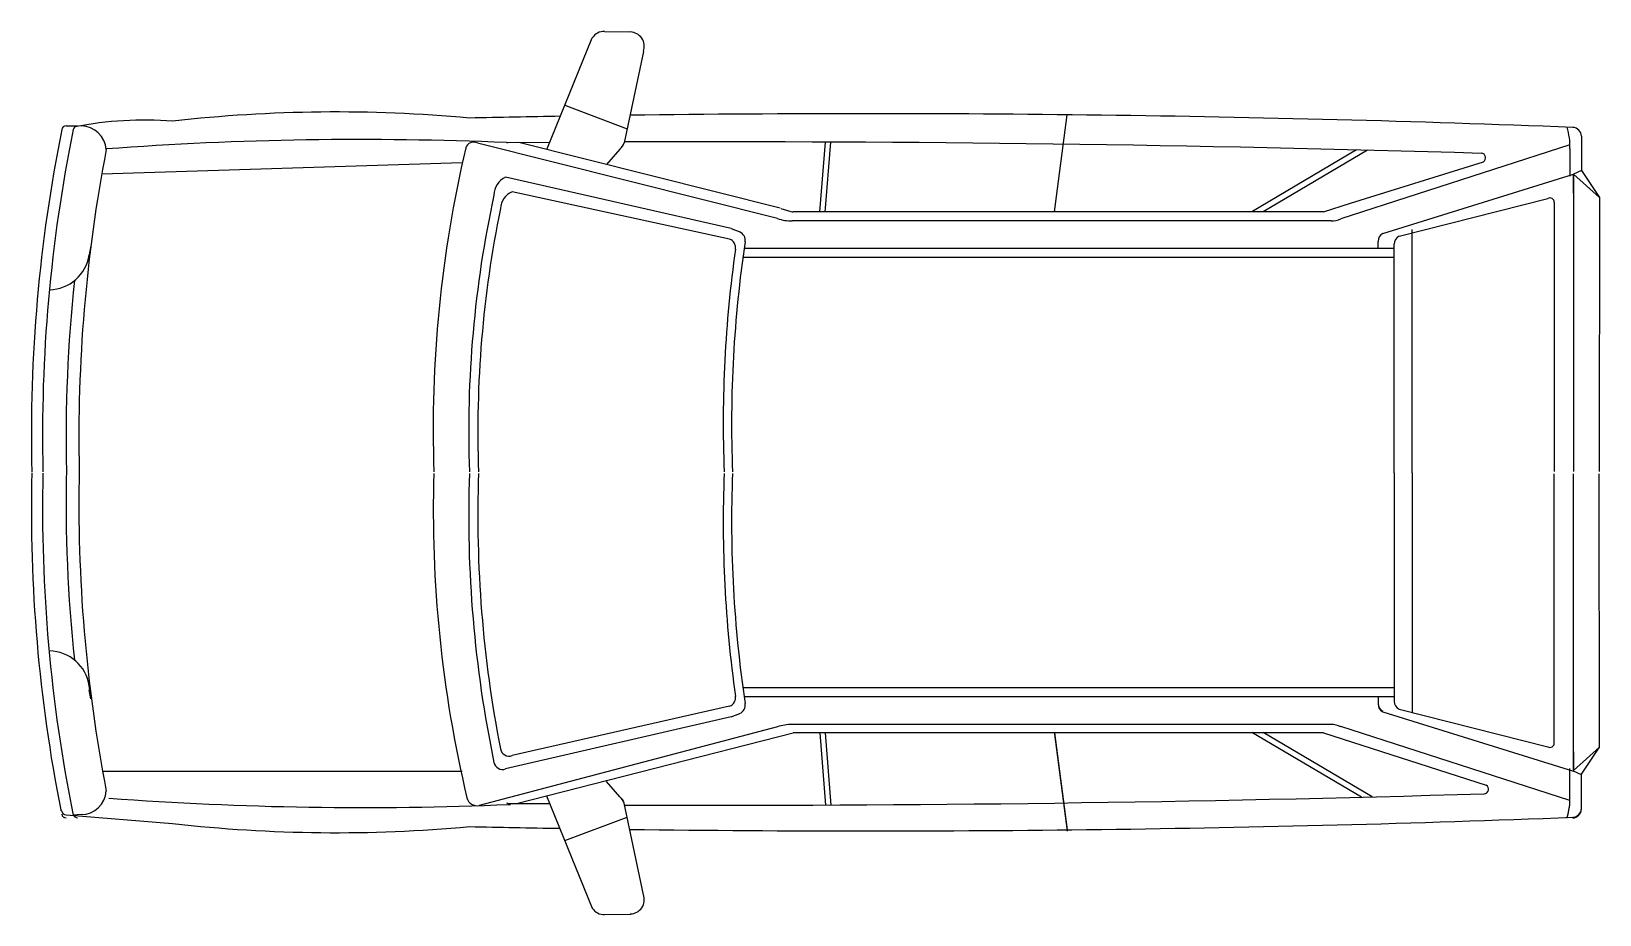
# Model space of a CAD drawing. Extents: x 0 to 351, y -99 to 99.
import ezdxf

# ---------------------------------------------------------------- set-up
doc = ezdxf.new("R2010")
doc.units = 0
doc.header["$LTSCALE"] = 50
doc.header["$MEASUREMENT"] = 0
doc.layers.get('0').update_dxf_attribs({"linetype": 'CONTINUOUS'})

msp = doc.modelspace()

# ---------------------------------------------------------------- linework, layer by layer
at = {"color": 0, "linetype": 'ByBlock'}
for p, q in [((128.49, 98.64), (134.24, 98.5)), ((115.55, 72.16), (125.72, 97.17)), ((137.15, 94.16), (132.89, 73.66)), ((119.58, 82.08), (133.54, 76.79)), ((7.91, 77.46), (10.46, 77.46)), ((229.23, 58.23), (232.02, 79.93)), ((106.84, 73.73), (116.22, 73.79)), ((167.77, 59.02), (109.26, 73.74)), ((176.69, 58.23), (177.92, 73.85)), ((177.87, 58.14), (179.11, 73.84)), ((347.18, 75.13), (347.18, 67.47)), ((167.19, 56.72), (99.98, 73.63)), ((131.88, 72.28), (128.93, 68.8)), ((296.85, 72.09), (273.43, 58.23)), ((299.28, 72.03), (275.97, 58.23)), ((344.62, 73.22), (293.32, 56.68)), ((344.62, 72.37), (344.62, 66.21)), ((15.9, 66.76), (96.61, 69.3)), ((295.47, 60.12), (325.24, 69.44)), ((347.2, 67.46), (345.44, 66.63)), ((347.19, 67.47), (351.27, 61.42)), ((156.78, 54.47), (106.3, 65.97)), ((302.74, 53.38), (345.44, 66.63)), ((345.44, 62.43), (345.44, 66.63)), ((351.27, 61.42), (345.44, 66.63)), ((345.44, 66.34), (345.44, 0.07)), ((156.45, 52.11), (107.77, 62.7)), ((289.44, 58.23), (295.47, 60.12)), ((306.39, 52.76), (339.66, 61.22)), ((341.11, 60.33), (341.11, 0.07)), ((351.27, 61.42), (351.2, 0.07)), ((167.96, 58.95), (170.18, 58.31)), ((289.44, 58.23), (170.73, 58.23)), ((156.78, 54.47), (158.72, 53.7)), ((291.13, 56.17), (170.45, 56.17)), ((309.3, -0.21), (309.3, 54.24)), ((13.44, 50.6), (13.07, 48.57)), ((305.3, 50.01), (159.68, 50.01)), ((301.65, 50.14), (301.65, 51.59)), ((305.3, 50.01), (305.3, 50.98)), ((305.3, -0.21), (305.3, 50.01)), ((305.3, 47.96), (159.34, 47.96)), ((305.3, -0.21), (305.3, -51.41)), ((305.3, -0.21), (305.3, -50.44)), ((309.3, -0.21), (309.3, -53.93)), ((341.11, -60.75), (341.11, -0.5)), ((345.44, -66.77), (345.44, -0.5)), ((351.27, -61.85), (351.2, -0.5)), ((13.44, -49.95), (13.07, -47.93)), ((13.44, -49.95), (13.07, -47.93)), ((13.44, -50.86), (13.07, -48.84)), ((305.3, -48.38), (159.44, -48.38)), ((156.45, -52.53), (107.77, -63.59)), ((305.3, -50.44), (159.68, -50.44)), ((301.65, -50.41), (301.65, -51.86)), ((301.65, -50.57), (301.65, -52.02)), ((305.3, -50.28), (305.3, -51.25)), ((305.3, -50.44), (305.3, -51.41)), ((156.78, -54.9), (106.3, -66.58)), ((156.78, -54.9), (158.72, -54.12)), ((302.74, -53.8), (345.44, -67.05)), ((306.39, -53.19), (339.66, -61.65)), ((167.19, -57.15), (100.37, -74.77)), ((108.73, -74.29), (170.73, -58.5)), ((291.13, -56.6), (170.45, -56.6)), ((289.44, -58.5), (170.73, -58.5)), ((176.66, -58.5), (177.94, -74.66)), ((177.85, -58.5), (179.13, -74.65)), ((229.23, -58.5), (232.02, -80.19)), ((229.23, -58.78), (232.02, -80.48)), ((297.92, -72.88), (273.43, -58.39)), ((300.35, -72.82), (275.97, -58.39)), ((289.44, -58.5), (325.87, -70.23)), ((344.62, -73.64), (293.32, -57.1)), ((351.27, -61.69), (345.44, -66.89)), ((345.44, -62.7), (345.44, -66.89)), ((345.44, -62.86), (345.44, -67.05)), ((347.19, -67.74), (351.27, -61.69)), ((344.62, -72.64), (344.62, -66.48)), ((344.62, -72.79), (344.62, -66.63)), ((16.06, -67.03), (96.61, -67.03)), ((131.88, -72.83), (128.93, -69.35)), ((131.88, -72.85), (128.93, -69.36)), ((347.2, -67.88), (345.44, -67.05)), ((347.18, -75.4), (347.18, -67.73)), ((347.18, -75.56), (347.18, -67.89)), ((115.49, -72.57), (125.72, -97.74)), ((6.93, -76.01), (6.69, -75.73)), ((7.91, -76.82), (31.75, -78.79)), ((11.29, -76.81), (9.49, -76.95)), ((106.84, -74.28), (116.21, -74.34)), ((107.14, -74.53), (107.44, -74.53)), ((137.15, -94.73), (132.89, -74.23)), ((119.58, -82.63), (133.53, -77.34)), ((128.49, -99.2), (134.24, -99.06))]:
    msp.add_line(p, q, dxfattribs=at)
for centre, radius, start, end in [((128.41, 95.44), 3.2, 88.604, 147.1896), ((134.16, 95.3), 3.2, 339.2621, 88.604), ((7.91, 76.46), 1, 89.9967, 168.6533), ((7.91, 76.46), 1, 89.9967, 168.6533), ((10.46, 76.46), 1, 89.9948, 168.5701), ((10.46, 76.46), 1, 89.9948, 168.5701), ((25.58, -5.23), 83.98, 85.7895, 100.7822), ((11.21, 71.76), 5.69, 4.0119, 89.2738), ((68.32, -245.31), 325.89, 84.7379, 96.4427), ((187.41, -3994.8), 4074.99, 90.96777, 91.25428), ((187.41, -3994.8), 4074.99, 87.78004, 90.74852), ((348.51, 8.11), 348.39, 168.6533, 181.341), ((348.51, 8.11), 345.89, 168.5701, 181.341), ((73.91, -699.78), 774.19, 87.58474, 94.22485), ((99.13, 72.01), 1.83, 62.4495, 162.3376), ((152.16, -5685.14), 5759.04, 88.282348, 90.190989), ((330.16, 72.92), 14.47, 357.8372, 17.1306), ((345.18, 75.13), 2, 0, 87.8087), ((348.51, 8.11), 337.74, 169.0697, 181.341), ((367.32, 9.37), 277.23, 166.8236, 181.9449), ((106.69, 74.19), 0.484, 252.3478, 288.557), ((129.89, 74.79), 3.2, 308.3512, 339.2621), ((324.76, 70.32), 1, 298.7867, 88.3002), ((108.28, 61.83), 4.59, 115.5588, 178.3876), ((348.51, 9.04), 250.47, 167.8033, 182.0772), ((109.33, 58.83), 4.17, 111.9587, 178.317), ((340.11, 60.33), 1, 360, 116.9513), ((348.51, 9.04), 248.42, 168.4098, 182.0944), ((170.45, 66.17), 10, 250.9729, 270), ((170.73, 60.23), 2, 253.8813, 270), ((289.44, 59.23), 1, 270, 295.9752), ((291.13, 61.17), 5, 270, 295.9752), ((157.97, 51.84), 2, 349.7822, 68.1881), ((303.65, 51.59), 2, 116.9513, 180), ((307.3, 50.98), 2, 116.9513, 180), ((434.93, 10.89), 279.89, 171.991, 182.2373), ((155.8, 50.22), 2, 350.3639, 70.9729), ((430.55, 10.82), 273.64, 171.453, 182.2739), ((4.02, 49.92), 9.15, 270.9212, 351.5049), ((335.79, 7.96), 327.89, 173.9005, 181.3663), ((335.79, -7.32), 327.89, 178.6337, 186.0995), ((348.51, -7.47), 337.74, 178.659, 190.9303), ((348.51, -8.4), 348.39, 178.659, 191.1435), ((348.51, -8.4), 345.88, 178.659, 191.4313), ((367.7, -8.79), 277.58, 178.2639, 193.3758), ((370.79, -9.86), 272.75, 178.0085, 191.6863), ((371.79, -9.88), 271.7, 177.9965, 191.0811), ((434.93, -11.31), 279.89, 177.7627, 188.009), ((430.55, -11.24), 273.64, 177.7261, 188.547), ((4.02, -49.28), 9.15, 8.4951, 89.0788), ((4.02, -49.28), 9.15, 8.4951, 89.0788), ((155.8, -50.64), 2, 289.0271, 9.6361), ((157.97, -52.27), 2, 291.8119, 10.2178), ((303.65, -51.86), 2, 180, 243.0487), ((303.65, -52.02), 2, 180, 243.0487), ((307.3, -51.41), 2, 180, 243.0487), ((170.45, -66.6), 10, 90, 109.0271), ((291.13, -61.6), 5, 64.0248, 90), ((291.13, -61.6), 5, 64.0248, 90), ((107.11, -61.7), 2, 191.5902, 289.0271), ((340.11, -60.75), 1, 243.0487, 0), ((105.64, -64.69), 2, 192.1967, 289.0271), ((11.21, -71.11), 5.69, 270.7262, 355.9881), ((74.51, 698.97), 774.19, 265.77515, 272.41526), ((99.92, -72.47), 2.34, 193.3293, 281.1057), ((129.89, -75.34), 3.2, 20.7379, 51.6488), ((129.89, -75.36), 3.2, 20.7379, 51.6488), ((152.76, 5684.33), 5759.04, 269.803997, 271.717652), ((325.39, -71.11), 1, 271.6998, 61.2133), ((330.16, -73.18), 14.47, 342.8694, 2.1628), ((330.16, -73.34), 14.47, 342.8694, 2.1628), ((7.91, -75.82), 1, 191.3467, 270.0033), ((7.91, -75.82), 1, 191.3467, 270.0033), ((7.91, -75.82), 1, 191.3467, 270.0033), ((7.91, -75.82), 1, 191.3467, 270.0033), ((7.91, -76.52), 1, 191.3467, 270.0033), ((10.46, -76.52), 1, 191.4299, 270.0052), ((10.46, -76.73), 1, 191.4299, 192.8354), ((10.46, -76.73), 1, 191.4299, 192.8354), ((106.69, -74.74), 0.484, 71.443, 107.6522), ((345.18, -75.4), 2, 272.1913, 0), ((345.18, -75.56), 2, 272.1913, 0), ((68.32, 245.04), 325.89, 263.5573, 275.2621), ((187.41, 3994.54), 4074.99, 268.74572, 269.03051), ((187.41, 3994.54), 4074.99, 269.2506, 272.21996), ((134.16, -95.86), 3.2, 271.396, 20.7379), ((128.41, -96), 3.2, 212.8104, 271.396)]:
    msp.add_arc(centre, radius, start, end, dxfattribs=at)

doc.saveas('drawing.dxf')
